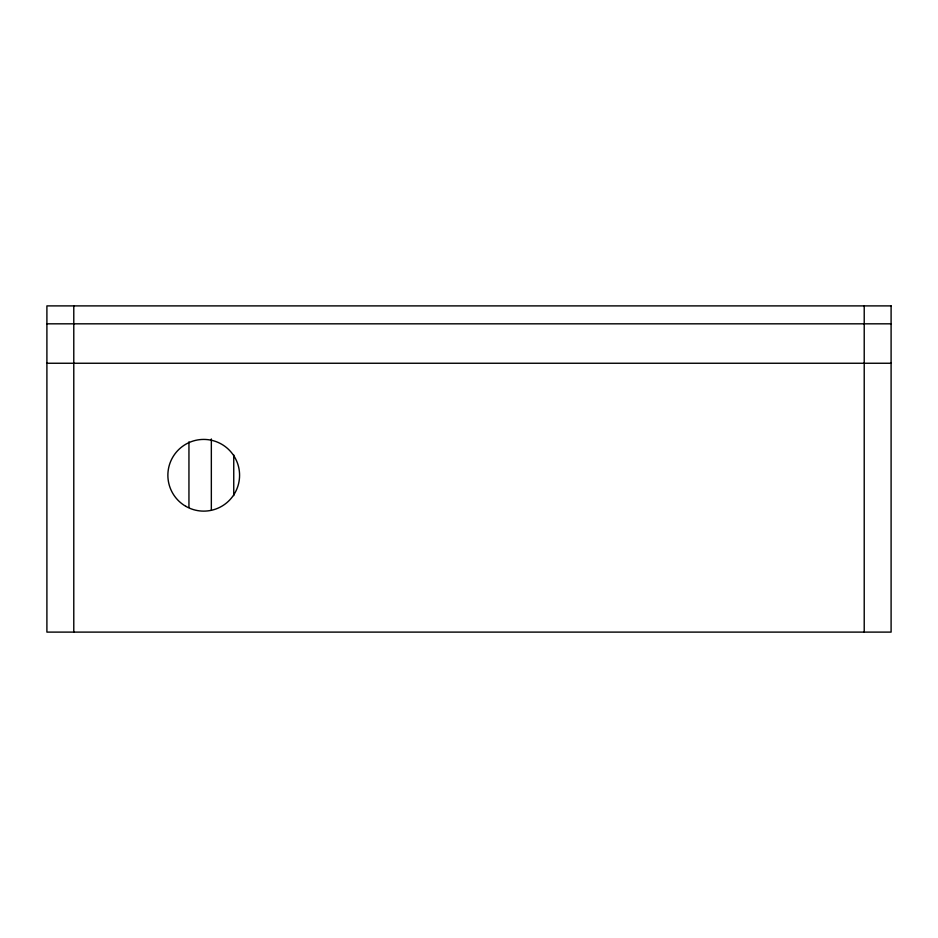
<?xml version="1.0" encoding="UTF-8"?>
<svg xmlns="http://www.w3.org/2000/svg" width="938" height="938" viewBox="0 0 938 938"><rect width="100%" height="100%" fill="white"/><g stroke="black" fill="none" stroke-linecap="round" stroke-linejoin="round"><path stroke-width="1.41" d="M46.9 323.821L891.1 323.821M46.9 363.252L891.1 363.252M864.215 305.894L864.215 632.106M233.75 454.942L233.75 495.604M211.343 438.972L211.343 510.12M188.948 441.868L188.948 507.224M73.785 305.894L73.785 632.106M891.1 305.894L46.9 305.894L46.9 632.106L891.1 632.106L891.1 305.894M185.806 506.321A35.843 35.843 0 0 0 239.577 475.273A35.843 35.843 0 0 0 185.806 444.225A35.843 35.843 0 0 0 185.806 506.321"/></g></svg>
